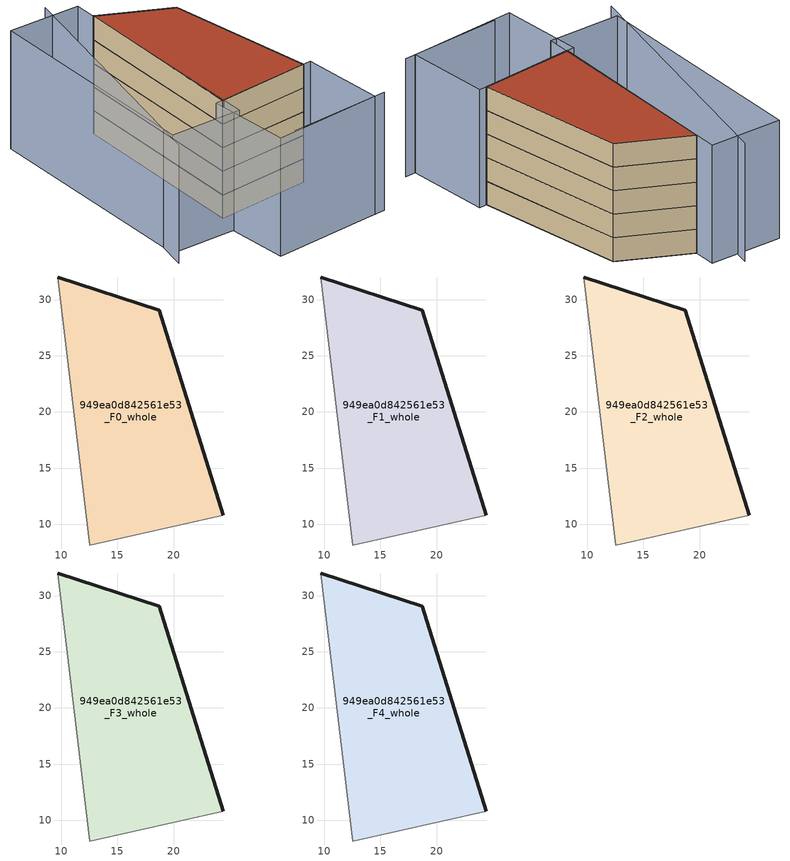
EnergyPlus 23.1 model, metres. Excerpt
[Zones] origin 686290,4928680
949ea0d842561e53_F0_whole
 floor ground (EU_floor_Construction): 24.42,10.81 18.7,29.03 9.69,32.01 12.54,8.15 z0
 wall outside (EU_wall_Construction): 9.69,32.01 18.7,29.03 24.42,10.81 z0:3
 wall adiabatic (EU_wall_Construction): 24.42,10.81 12.54,8.15 9.69,32.01 z0:3
949ea0d842561e53_F1_whole
 floor to 949ea0d842561e53_F0_whole (EU_floor_Construction): 24.42,10.81 18.7,29.03 9.69,32.01 12.53,8.15 z3
 wall outside (EU_wall_Construction): 9.69,32.01 18.7,29.03 24.42,10.81 z3:6
 wall adiabatic (EU_wall_Construction): 24.42,10.81 12.54,8.15 9.69,32.01 z3:6
949ea0d842561e53_F2_whole
 floor to 949ea0d842561e53_F1_whole (EU_floor_Construction): 24.42,10.81 18.7,29.03 9.69,32.01 12.53,8.15 z6
 wall outside (EU_wall_Construction): 9.69,32.01 18.7,29.03 24.42,10.81 z6:9
 wall adiabatic (EU_wall_Construction): 24.42,10.81 12.54,8.15 9.69,32.01 z6:9
949ea0d842561e53_F3_whole
 floor to 949ea0d842561e53_F2_whole (EU_floor_Construction): 24.42,10.81 18.7,29.03 9.69,32.01 12.53,8.15 z9
 wall outside (EU_wall_Construction): 9.69,32.01 18.7,29.03 24.42,10.81 z9:12
 wall adiabatic (EU_wall_Construction): 24.42,10.81 12.54,8.15 9.69,32.01 z9:12
949ea0d842561e53_F4_whole
 floor to 949ea0d842561e53_F3_whole (EU_floor_Construction): 24.42,10.81 18.7,29.03 9.69,32.01 12.53,8.15 z12
 wall outside (EU_wall_Construction): 9.69,32.01 18.7,29.03 24.42,10.81 z12:15
 wall adiabatic (EU_wall_Construction): 24.42,10.81 12.54,8.15 9.69,32.01 z12:15
 roof outside (EU_roof_Construction): 18.7,29.03 24.42,10.81 12.54,8.15 9.69,32.01 z15
shading: 16.11,-1.79 28.97,0.82 / 6,36.28 3.25,1.88 / 13.86,-2.42 11.61,8.05 / 11.61,8.05 25.38,11.02 / 25.38,11.02 27.64,0.55 / 27.64,0.55 13.86,-2.42 / 9.35,34.82 13.03,5.31 / 13.03,5.31 3.8,4.16 / 3.8,4.16 0.11,33.67 / 0.11,33.67 9.35,34.82 z0:15
[Building]
EU S2 Campaign: North Axis=0; Terrain=City; Solar Distribution=FullExterior
[Site:Location]
Bologna: Latitude=44.5; Longitude=11.25; Time Zone=1; Elevation=37
[SizingPeriod:WeatherFileDays]
AnnualSizingPeriod: Begin Month=1; Begin Day of Month=1; End Month=12; End Day of Month=31; Day of Week for Start Day=Monday; Use Weather File Daylight Saving Period=No; Use Weather File Rain and Snow Indicators=No
[MATERIAL]
EU_InternalMass_Material: Roughness=MediumRough; Thickness=0.1; Conductivity=1; Density=1800; Specific Heat=900; Thermal Absorptance=0.9; Solar Absorptance=0.7; Visible Absorptance=0.7
[MATERIAL:NOMASS] Roughness=MediumRough; Thermal Absorptance=0.9; Solar Absorptance=0.7; Visible Absorptance=0.7
Name | Thermal Resistance
EU_wall_NoMass | 0.905828
EU_roof_NoMass | 0.37593
EU_floor_NoMass | 0.67114
[CONSTRUCTION]
EU_wall_Construction: EU_wall_NoMass
EU_roof_Construction: EU_roof_NoMass
EU_floor_Construction: EU_floor_NoMass
EU_InternalMass_Construction: EU_InternalMass_Material
[ZONE] Type=1; Multiplier=1; Ceiling Height=autocalculate; Volume=657.237; Floor Area=autocalculate; Part of Total Floor Area=Yes
949ea0d842561e53_F0_whole; 949ea0d842561e53_F1_whole; 949ea0d842561e53_F2_whole; 949ea0d842561e53_F3_whole; 949ea0d842561e53_F4_whole
[INTERNALMASS] Construction=EU_InternalMass_Construction; Surface Area=219.079
Name | Zone or ZoneList
949ea0d842561e53_F0_whole_EU_InternalMass | 949ea0d842561e53_F0_whole
949ea0d842561e53_F1_whole_EU_InternalMass | 949ea0d842561e53_F1_whole
949ea0d842561e53_F2_whole_EU_InternalMass | 949ea0d842561e53_F2_whole
949ea0d842561e53_F3_whole_EU_InternalMass | 949ea0d842561e53_F3_whole
949ea0d842561e53_F4_whole_EU_InternalMass | 949ea0d842561e53_F4_whole
[OTHEREQUIPMENT] Fuel Type=Electricity; Design Level Calculation Method=Watts/Area; Power per Zone Floor Area=1; Fraction Latent=0; Fraction Radiant=0; Fraction Lost=0; Carbon Dioxide Generation Rate=0; EndUse Subcategory=EU_Step8_InternalGains
Name | Zone or ZoneList or Space or SpaceList | Schedule
EU_Step8_InternalGain_949ea0d842561e53_F0_whole_f000 | 949ea0d842561e53_F0_whole | EU_Step8_GainSchedule_949ea0d842561e53_F0_whole_f000
EU_Step8_InternalGain_949ea0d842561e53_F1_whole_f000 | 949ea0d842561e53_F1_whole | EU_Step8_GainSchedule_949ea0d842561e53_F1_whole_f000
EU_Step8_InternalGain_949ea0d842561e53_F2_whole_f000 | 949ea0d842561e53_F2_whole | EU_Step8_GainSchedule_949ea0d842561e53_F2_whole_f000
EU_Step8_InternalGain_949ea0d842561e53_F3_whole_f000 | 949ea0d842561e53_F3_whole | EU_Step8_GainSchedule_949ea0d842561e53_F3_whole_f000
EU_Step8_InternalGain_949ea0d842561e53_F4_whole_f000 | 949ea0d842561e53_F4_whole | EU_Step8_GainSchedule_949ea0d842561e53_F4_whole_f000
[ZONEVENTILATION:DESIGNFLOWRATE] Schedule=EU_AlwaysOn; Design Flow Rate Calculation Method=AirChanges/Hour; Air Changes per Hour=0.73129; Ventilation Type=Natural; Fan Pressure Rise=0; Fan Total Efficiency=1; Constant Term Coefficient=1; Temperature Term Coefficient=0; Velocity Term Coefficient=0; Velocity Squared Term Coefficient=0; Minimum Indoor Temperature=-100; Maximum Indoor Temperature=100; Delta Temperature=-100; Minimum Outdoor Temperature=-100; Maximum Outdoor Temperature=100; Maximum Wind Speed=40
Name | Zone or ZoneList or Space or SpaceList
EU_ConstantAir_949ea0d842561e53_F0_whole | 949ea0d842561e53_F0_whole
EU_ConstantAir_949ea0d842561e53_F1_whole | 949ea0d842561e53_F1_whole
EU_ConstantAir_949ea0d842561e53_F2_whole | 949ea0d842561e53_F2_whole
EU_ConstantAir_949ea0d842561e53_F3_whole | 949ea0d842561e53_F3_whole
EU_ConstantAir_949ea0d842561e53_F4_whole | 949ea0d842561e53_F4_whole
[HVACTEMPLATE:THERMOSTAT] Constant Heating Setpoint=20; Constant Cooling Setpoint=50
EU_HeatOnly_949ea0d842561e53_F0_whole; EU_HeatOnly_949ea0d842561e53_F1_whole; EU_HeatOnly_949ea0d842561e53_F2_whole; EU_HeatOnly_949ea0d842561e53_F3_whole; EU_HeatOnly_949ea0d842561e53_F4_whole
[HVACTEMPLATE:ZONE:IDEALLOADSAIRSYSTEM] System Availability Schedule=EU_AlwaysOn; Maximum Heating Supply Air Temperature=50; Minimum Cooling Supply Air Temperature=13; Maximum Heating Supply Air Humidity Ratio=0.0156; Minimum Cooling Supply Air Humidity Ratio=0.0077; Heating Limit=NoLimit; Cooling Limit=NoLimit; Heating Availability Schedule=EU_AlwaysOn; Cooling Availability Schedule=EU_CoolingOff; Dehumidification Control Type=ConstantSensibleHeatRatio; Cooling Sensible Heat Ratio=0.7; Dehumidification Setpoint=60; Humidification Control Type=None; Humidification Setpoint=30; Outdoor Air Method=None; Outdoor Air Flow Rate per Person=0.00944; Outdoor Air Flow Rate per Zone Floor Area=0; Outdoor Air Flow Rate per Zone=0; Demand Controlled Ventilation Type=None; Outdoor Air Economizer Type=NoEconomizer; Heat Recovery Type=None; Sensible Heat Recovery Effectiveness=0.7; Latent Heat Recovery Effectiveness=0.65
Name | Template Thermostat
949ea0d842561e53_F0_whole | EU_HeatOnly_949ea0d842561e53_F0_whole
949ea0d842561e53_F1_whole | EU_HeatOnly_949ea0d842561e53_F1_whole
949ea0d842561e53_F2_whole | EU_HeatOnly_949ea0d842561e53_F2_whole
949ea0d842561e53_F3_whole | EU_HeatOnly_949ea0d842561e53_F3_whole
949ea0d842561e53_F4_whole | EU_HeatOnly_949ea0d842561e53_F4_whole
[SIZING:ZONE] Zone Cooling Design Supply Air Temperature Input Method=SupplyAirTemperature; Zone Cooling Design Supply Air Temperature=13; Zone Heating Design Supply Air Temperature Input Method=SupplyAirTemperature; Zone Heating Design Supply Air Temperature=50; Zone Cooling Design Supply Air Humidity Ratio=0.008; Zone Heating Design Supply Air Humidity Ratio=0.008; Cooling Design Air Flow Method=DesignDay; Cooling Design Air Flow Rate=0; Cooling Minimum Air Flow per Zone Floor Area=0.000762; Cooling Minimum Air Flow=0; Cooling Minimum Air Flow Fraction=0.2; Heating Design Air Flow Method=DesignDay; Heating Design Air Flow Rate=0; Heating Maximum Air Flow per Zone Floor Area=0.002032; Heating Maximum Air Flow=0.141576; Heating Maximum Air Flow Fraction=0.3; Account for Dedicated Outdoor Air System=No; Dedicated Outdoor Air System Control Strategy=NeutralSupplyAir; Dedicated Outdoor Air Low Setpoint Temperature for Design=autosize; Dedicated Outdoor Air High Setpoint Temperature for Design=autosize; Zone Load Sizing Method=Sensible Load Only No Latent Load; Zone Latent Cooling Design Supply Air Humidity Ratio Input Method=HumidityRatioDifference; Zone Cooling Design Supply Air Humidity Ratio Difference=0.005; Zone Latent Heating Design Supply Air Humidity Ratio Input Method=HumidityRatioDifference; Zone Humidification Design Supply Air Humidity Ratio Difference=0.005
949ea0d842561e53_F0_whole; 949ea0d842561e53_F1_whole; 949ea0d842561e53_F2_whole; 949ea0d842561e53_F3_whole; 949ea0d842561e53_F4_whole
[SCHEDULE:CONSTANT]
Name | Hourly Value
EU_AlwaysOn | 1
EU_CoolingOff | 0
[SCHEDULE:FILE] Column Number=1; Rows to Skip at Top=0; Number of Hours of Data=8760; Column Separator=Comma; Interpolate to Timestep=No; Minutes per Item=60; Adjust Schedule for Daylight Savings=Yes
Name | File
EU_Step8_GainSchedule_949ea0d842561e53_F0_whole_f000 | ../../schedules/949ea0d842561e53/949ea0d842561e53_F0_whole_f000_gain.csv
EU_Step8_GainSchedule_949ea0d842561e53_F1_whole_f000 | ../../schedules/949ea0d842561e53/949ea0d842561e53_F1_whole_f000_gain.csv
EU_Step8_GainSchedule_949ea0d842561e53_F2_whole_f000 | ../../schedules/949ea0d842561e53/949ea0d842561e53_F2_whole_f000_gain.csv
EU_Step8_GainSchedule_949ea0d842561e53_F3_whole_f000 | ../../schedules/949ea0d842561e53/949ea0d842561e53_F3_whole_f000_gain.csv
EU_Step8_GainSchedule_949ea0d842561e53_F4_whole_f000 | ../../schedules/949ea0d842561e53/949ea0d842561e53_F4_whole_f000_gain.csv
